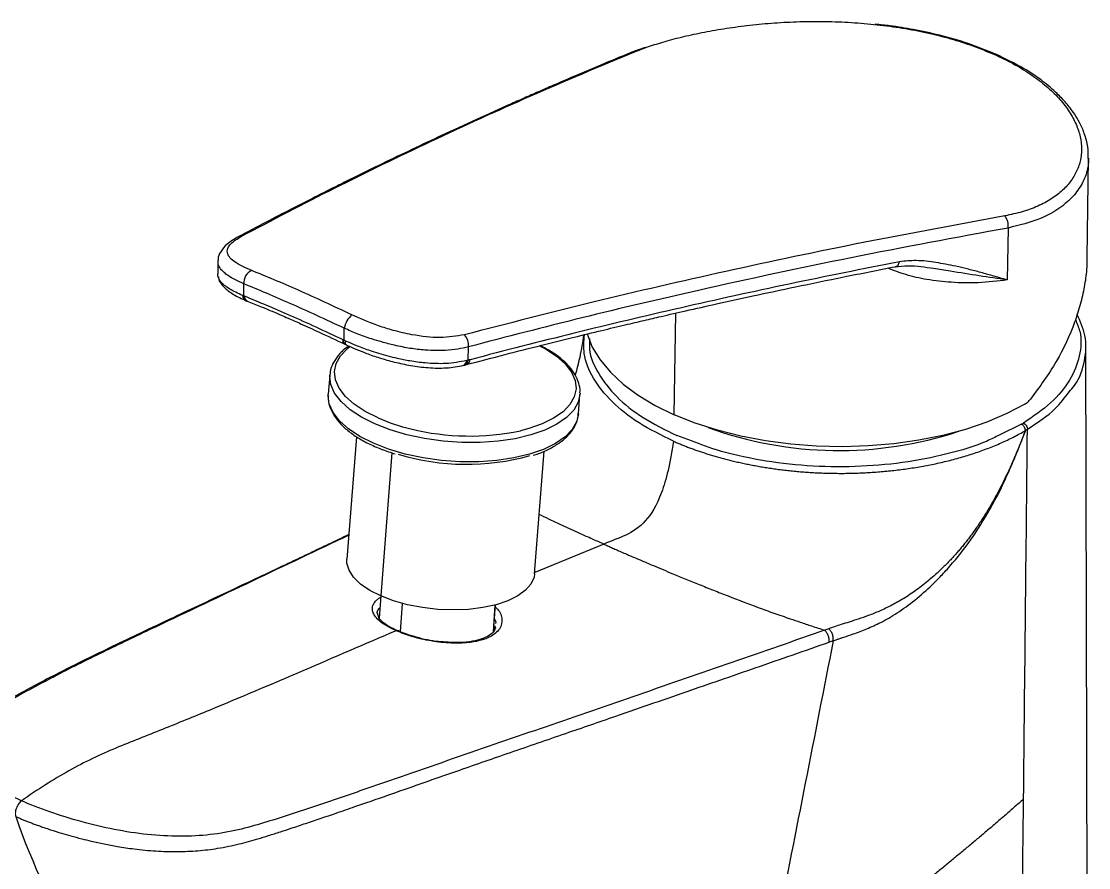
# Model space of a CAD drawing. Header units: millimetres. Extents: x 580 to 1174, y -1119 to -699.
# Drawn here: x 1077.3 to 1128.3, y -792.6 to -752.2 of the extents above; entities that cross this region are included whole.
import ezdxf

# ---------------------------------------------------------------- set-up
doc = ezdxf.new("R2010")
doc.units = ezdxf.units.MM
doc.header["$LTSCALE"] = 0.1
doc.layers.get('0').update_dxf_attribs({"lineweight": 13})

msp = doc.modelspace()

# ---------------------------------------------------------------- linework, layer by layer
at = {"color": 7, "linetype": 'Continuous', "lineweight": 25}
for p, q in [((1107.107, -753.445), (1106.437, -753.682)), ((1106.577, -753.658), (1107.27, -753.399)), ((1128.245, -763.472), (1128.318, -758.732)), ((1124.463, -762.066), (1124.425, -764.546)), ((1086.686, -763.652), (1086.677, -764.261)), ((1086.7, -763.652), (1086.7, -763.609)), ((1087.922, -765.312), (1087.93, -764.735)), ((1088.019, -765.529), (1088.077, -765.552)), ((1088.077, -765.552), (1088.104, -765.563)), ((1108.509, -770.989), (1108.583, -766.128)), ((1092.721, -767.431), (1092.73, -766.854)), ((1092.717, -767.599), (1092.753, -767.617)), ((1092.753, -767.616), (1092.826, -767.651)), ((1098.655, -768.381), (1098.664, -767.743)), ((1128.266, -806.316), (1128.182, -767.741)), ((1098.412, -768.632), (1098.489, -768.613)), ((1098.488, -768.613), (1098.579, -768.588)), ((1092.034, -769.089), (1091.963, -770.01)), ((1103.927, -770.94), (1103.998, -770.019)), ((1125.107, -771.442), (1124.044, -771.959)), ((1125.107, -771.442), (1125.203, -771.384)), ((1093.31, -772.036), (1092.855, -777.893)), ((1109.161, -772.174), (1108.626, -771.98)), ((1095.005, -772.805), (1094.474, -779.646)), ((1101.828, -778.59), (1102.284, -772.724)), ((1105.133, -777.166), (1101.833, -778.53)), ((1094.474, -779.646), (1094.392, -780.708)), ((1095.414, -781.352), (1095.518, -780.007)), ((1099.858, -781.348), (1099.958, -780.072)), ((1099.875, -781.1), (1099.946, -780.075)), ((1094.396, -780.742), (1094.31, -780.473)), ((1099.922, -781.135), (1099.88, -781.329)), ((1099.934, -781.079), (1099.922, -781.135))]:
    msp.add_line(p, q, dxfattribs=at)
at = {"color": 7, "linetype": 'Continuous', "lineweight": 25, "flags": 128}
for points in [[(1092.718, -767.6), (1092.697, -767.582), (1092.68, -767.543), (1092.676, -767.485), (1092.684, -767.413)], [(1092.753, -767.617), (1092.734, -767.6), (1092.717, -767.56), (1092.713, -767.503), (1092.721, -767.431)], [(1104.337, -767.127), (1104.586, -767.754), (1104.96, -768.368), (1105.454, -768.96), (1106.063, -769.524), (1106.78, -770.054), (1107.598, -770.544), (1108.509, -770.989)], [(1094.343, -771.141), (1093.722, -770.829), (1093.197, -770.483), (1092.781, -770.111), (1092.481, -769.722), (1092.306, -769.325), (1092.258, -768.927), (1092.34, -768.539), (1092.549, -768.169), (1092.88, -767.824), (1093.001, -767.728)], [(1092.828, -767.652), (1092.807, -767.634), (1092.791, -767.595), (1092.788, -767.537), (1092.797, -767.465)], [(1102.061, -767.688), (1102.345, -767.841), (1102.869, -768.187), (1103.286, -768.558), (1103.586, -768.947), (1103.761, -769.345), (1103.808, -769.742), (1103.727, -770.131), (1103.518, -770.501), (1103.187, -770.846), (1102.74, -771.156), (1102.189, -771.426), (1101.545, -771.65), (1101.148, -771.752)], [(1092.031, -769.158), (1092.032, -769.132), (1092.034, -769.089)], [(1094.192, -771.426), (1093.549, -771.102), (1093.005, -770.744), (1092.573, -770.359), (1092.263, -769.956), (1092.081, -769.543), (1092.031, -769.158)], [(1104.002, -769.95), (1104.001, -769.976), (1103.998, -770.019)], [(1091.959, -770.079), (1091.96, -770.053), (1091.963, -770.01)], [(1094.121, -772.347), (1093.477, -772.023), (1092.933, -771.665), (1092.501, -771.28), (1092.191, -770.877), (1092.009, -770.465), (1091.959, -770.079)], [(1103.998, -770.019), (1103.916, -770.379), (1103.7, -770.762), (1103.357, -771.119), (1102.894, -771.441), (1102.323, -771.721), (1101.655, -771.953), (1100.906, -772.13), (1100.092, -772.251), (1099.232, -772.311), (1098.345, -772.309), (1097.451, -772.246), (1096.569, -772.123), (1095.72, -771.942), (1094.921, -771.708), (1094.192, -771.426)], [(1125.266, -770.483), (1124.405, -770.934), (1123.457, -771.336), (1122.431, -771.684), (1121.339, -771.975), (1120.191, -772.206), (1119.001, -772.374), (1117.781, -772.477), (1116.543, -772.514), (1115.302, -772.485), (1114.071, -772.391), (1112.863, -772.231), (1111.69, -772.009), (1110.565, -771.726), (1109.501, -771.384), (1108.509, -770.989)], [(1103.927, -770.94), (1103.845, -771.3), (1103.629, -771.684), (1103.285, -772.041), (1102.823, -772.363), (1102.251, -772.642), (1101.583, -772.874), (1100.834, -773.052), (1100.021, -773.172), (1099.161, -773.232), (1098.274, -773.23), (1097.379, -773.167), (1096.498, -773.044), (1095.648, -772.863), (1094.85, -772.629), (1094.121, -772.347)], [(1094.474, -779.646), (1093.944, -779.376), (1093.507, -779.074), (1093.175, -778.751), (1092.957, -778.413), (1092.858, -778.071), (1092.855, -777.893)], [(1101.828, -778.59), (1101.802, -778.75), (1101.656, -779.074), (1101.394, -779.375), (1101.02, -779.645), (1100.547, -779.877), (1099.986, -780.064), (1099.352, -780.202), (1098.664, -780.286), (1097.94, -780.314), (1097.2, -780.286), (1096.463, -780.202), (1095.75, -780.065), (1095.081, -779.878), (1094.474, -779.646)]]:
    msp.add_lwpolyline(points, dxfattribs=at)
at = {"color": 7, "linetype": 'Continuous', "lineweight": 25}
for centre, radius, start, end in [((1106.566, -754.009), 0.351, 88.295, 111.4718), ((1123.823, -753.924), 0.171, 68.8928, 105.9347), ((1123.806, -761.932), 0.671, 348.4368, 41.6991), ((1087.8, -762.793), 0.337, 87.3531, 117.0461), ((1088.545, -764.669), 0.618, 112.935, 186.0526), ((1088.14, -765.281), 0.276, 181.4156, 244.3508), ((1088.194, -765.306), 0.273, 181.257, 244.4804), ((1088.222, -765.318), 0.271, 181.0624, 244.5), ((1093.847, -767.053), 1.134, 132.1326, 169.8814), ((1097.97, -767.645), 0.701, 352.015, 43.2025), ((1098.326, -768.389), 0.257, 289.4384, 357.5163), ((1098.398, -768.372), 0.257, 290.7059, 357.9524), ((1098.488, -768.347), 0.258, 290.417, 357.7922), ((1098.145, -762.324), 9.602, 246.6742, 256.5747), ((1098.727, -760.188), 11.815, 256.2367, 281.8261), ((1116.382, -754.435), 18.263, 249.9878, 288.2558), ((1098.571, -762.064), 11.289, 253.2066, 285.5694), ((1095.251, -781.386), 0.0887, 59.2995, 117.7892)]:
    msp.add_arc(centre, radius, start, end, dxfattribs=at)
for points, knots in [([(1107.27, -753.399), (1107.529, -753.316), (1108.047, -753.148), (1108.95, -752.914), (1109.932, -752.701), (1110.993, -752.517), (1112.118, -752.367), (1113.292, -752.259), (1114.503, -752.197), (1115.735, -752.189), (1116.976, -752.232), (1117.795, -752.311), (1118.205, -752.35)], [0, 0, 0, 0, 0.099773, 0.199577, 0.299427, 0.399332, 0.499299, 0.599329, 0.69942, 0.799568, 0.899765, 1, 1, 1, 1]), ([(1123.88, -753.768), (1123.449, -753.59), (1122.607, -753.242), (1121.261, -752.859), (1119.999, -752.587), (1118.966, -752.416), (1118.352, -752.354), (1118.117, -752.331)], [0, 0, 0, 0, 0.254986, 0.497512, 0.708691, 0.888611, 1, 1, 1, 1]), ([(1118.205, -752.35), (1118.61, -752.401), (1119.421, -752.502), (1120.598, -752.731), (1121.726, -753.015), (1122.799, -753.354), (1123.451, -753.625), (1123.777, -753.76)], [0, 0, 0, 0, 0.199874, 0.399821, 0.59982, 0.799895, 1, 1, 1, 1]), ([(1087.815, -762.457), (1089.3, -761.681), (1092.328, -760.097), (1096.94, -757.872), (1101.712, -755.693), (1104.936, -754.344), (1106.577, -753.658)], [0, 0, 0, 0, 0.2359911, 0.4813213, 0.7359905, 1, 1, 1, 1]), ([(1106.438, -753.682), (1105.955, -753.881), (1105.071, -754.246), (1103.866, -754.756), (1102.9, -755.171), (1102.11, -755.514), (1101.411, -755.821), (1100.399, -756.269), (1099.054, -756.874), (1097.463, -757.606), (1095.96, -758.313), (1094.588, -758.971), (1093.517, -759.494), (1092.686, -759.905), (1092, -760.246), (1091.149, -760.675), (1090.132, -761.194), (1088.947, -761.806), (1088.1, -762.254), (1087.649, -762.492)], [0, 0, 0, 0, 0.077711, 0.142325, 0.193842, 0.232846, 0.269068, 0.305967, 0.395, 0.484375, 0.560208, 0.634911, 0.70306, 0.730781, 0.767034, 0.812082, 0.865926, 0.928566, 1, 1, 1, 1]), ([(1123.777, -753.76), (1124.086, -753.905), (1124.705, -754.195), (1125.516, -754.688), (1126.229, -755.216), (1126.829, -755.776), (1127.31, -756.358), (1127.666, -756.955), (1127.895, -757.557), (1127.993, -758.154), (1127.96, -758.735), (1127.795, -759.289), (1127.502, -759.805), (1127.085, -760.274), (1126.55, -760.685), (1125.903, -761.029), (1125.161, -761.307), (1124.592, -761.426), (1124.307, -761.486)], [0, 0, 0, 0, 0.062688, 0.125366, 0.188021, 0.250659, 0.313275, 0.375865, 0.438431, 0.500966, 0.563466, 0.625928, 0.688351, 0.750735, 0.813084, 0.875404, 0.937706, 1, 1, 1, 1]), ([(1128.301, -758.741), (1128.301, -758.556), (1128.302, -758.162), (1128.139, -757.581), (1127.908, -757.057), (1127.666, -756.652), (1127.444, -756.342), (1127.177, -756.015), (1126.775, -755.59), (1126.115, -755.028), (1125.169, -754.381), (1124.336, -753.982), (1123.885, -753.765)], [0, 0, 0, 0, 0.099846, 0.212889, 0.306138, 0.379661, 0.433553, 0.478717, 0.568477, 0.685399, 0.829306, 1, 1, 1, 1]), ([(1128.31, -758.732), (1128.31, -758.799), (1128.311, -759.128), (1128.159, -759.681), (1127.782, -760.344), (1127.12, -761.02), (1126.083, -761.663), (1125.003, -761.932), (1124.463, -762.066)], [0, 0, 0, 0, 0.04259, 0.2101, 0.369112, 0.519729, 0.759622, 1, 1, 1, 1]), ([(1124.307, -761.486), (1122.052, -761.901), (1117.62, -762.716), (1111.054, -764.103), (1104.704, -765.561), (1100.528, -766.638), (1098.481, -767.166)], [0, 0, 0, 0, 0.264009, 0.518679, 0.764009, 1, 1, 1, 1]), ([(1124.463, -762.066), (1121.965, -762.526), (1117.048, -763.431), (1110.25, -764.892), (1104.149, -766.319), (1100.474, -767.273), (1098.664, -767.743)], [0, 0, 0, 0, 0.292554, 0.575669, 0.791049, 1, 1, 1, 1]), ([(1087.668, -762.482), (1087.476, -762.595), (1087.112, -762.81), (1086.815, -763.18), (1086.687, -763.447), (1086.696, -763.59), (1086.697, -763.609)], [0, 0, 0, 0, 0.3594815, 0.6800656, 0.9568046, 1, 1, 1, 1]), ([(1088.304, -764.101), (1088.011, -763.968), (1087.425, -763.704), (1087.129, -763.346), (1087.131, -763.113), (1087.197, -762.953), (1087.323, -762.761), (1087.622, -762.576), (1087.815, -762.457)], [0, 0, 0, 0, 0.25128, 0.501911, 0.656924, 0.672857, 0.788153, 1, 1, 1, 1]), ([(1087.93, -764.735), (1087.79, -764.672), (1087.498, -764.543), (1087.195, -764.36), (1086.961, -764.182), (1086.792, -763.997), (1086.69, -763.816), (1086.698, -763.696), (1086.7, -763.652)], [0, 0, 0, 0, 0.182388, 0.377989, 0.512222, 0.680511, 0.88285, 1, 1, 1, 1]), ([(1119.273, -763.674), (1117.515, -764.024), (1114.026, -764.718), (1108.84, -765.863), (1103.757, -767.06), (1100.405, -767.928), (1098.746, -768.357)], [0, 0, 0, 0, 0.258299, 0.512749, 0.75881, 1, 1, 1, 1]), ([(1119.05, -763.918), (1119.265, -763.893), (1119.696, -763.844), (1120.296, -763.9), (1120.699, -763.96), (1120.899, -763.991)], [0, 0, 0, 0, 0.333999, 0.66941, 1, 1, 1, 1]), ([(1119.078, -763.908), (1119.098, -763.904), (1119.145, -763.893), (1119.204, -763.838), (1119.25, -763.763), (1119.265, -763.703), (1119.273, -763.674)], [0, 0, 0, 0, 0.220338, 0.505713, 0.767388, 1, 1, 1, 1]), ([(1124.425, -764.546), (1124.188, -764.479), (1123.74, -764.353), (1123.102, -764.173), (1122.521, -764.021), (1121.986, -763.896), (1121.49, -763.793), (1120.863, -763.689), (1120.145, -763.59), (1119.541, -763.648), (1119.273, -763.674)], [0, 0, 0, 0, 0.143663, 0.271666, 0.386787, 0.492843, 0.590077, 0.678591, 0.857004, 1, 1, 1, 1]), ([(1128.236, -763.472), (1128.233, -763.664), (1128.225, -764.129), (1128.118, -764.881), (1127.929, -765.722), (1127.543, -766.917), (1126.841, -768.462), (1125.973, -769.645), (1125.538, -770.238)], [0, 0, 0, 0, 0.084874, 0.205326, 0.326467, 0.449041, 0.723836, 1, 1, 1, 1]), ([(1086.697, -764.386), (1086.693, -764.375), (1086.676, -764.334), (1086.679, -764.292), (1086.682, -764.261)], [0, 0, 0, 0, 0.26659, 1, 1, 1, 1]), ([(1087.864, -765.288), (1087.649, -765.188), (1087.182, -764.972), (1086.873, -764.705), (1086.733, -764.506), (1086.709, -764.427), (1086.697, -764.386)], [0, 0, 0, 0, 0.342412, 0.742444, 0.868391, 1, 1, 1, 1]), ([(1093.086, -766.212), (1092.648, -766.005), (1091.773, -765.591), (1090.534, -765.032), (1089.361, -764.526), (1088.656, -764.242), (1088.304, -764.101)], [0, 0, 0, 0, 0.249955, 0.499999, 0.750044, 1, 1, 1, 1]), ([(1098.579, -768.589), (1099.192, -768.428), (1100.391, -768.113), (1102.102, -767.68), (1103.643, -767.297), (1104.974, -766.974), (1106.093, -766.707), (1107.037, -766.485), (1108.001, -766.261), (1109.149, -765.998), (1110.613, -765.669), (1112.361, -765.287), (1114.391, -764.855), (1116.663, -764.386), (1118.256, -764.074), (1119.079, -763.913)], [0, 0, 0, 0, 0.0892948, 0.1743916, 0.2492902, 0.3139899, 0.3684904, 0.4127915, 0.4519026, 0.5094034, 0.5808434, 0.6662229, 0.7655421, 0.8788012, 1, 1, 1, 1]), ([(1124.425, -764.546), (1123.972, -764.601), (1123.132, -764.702), (1121.812, -764.686), (1120.64, -764.551), (1119.615, -764.33), (1119, -764.094), (1118.715, -763.985)], [0, 0, 0, 0, 0.2661094, 0.4936144, 0.6876043, 0.8551122, 1, 1, 1, 1]), ([(1124.425, -764.546), (1123.983, -764.484), (1123.098, -764.359), (1121.916, -764.161), (1121.166, -764.036), (1120.9, -763.992)], [0, 0, 0, 0, 0.393097, 0.785196, 1, 1, 1, 1]), ([(1086.716, -764.396), (1086.719, -764.439), (1086.73, -764.602), (1086.96, -764.891), (1087.39, -765.244), (1087.828, -765.441), (1088.045, -765.539)], [0, 0, 0, 0, 0.108177, 0.409139, 0.707357, 1, 1, 1, 1]), ([(1092.73, -766.854), (1092.287, -766.647), (1091.406, -766.235), (1090.165, -765.677), (1088.99, -765.168), (1088.285, -764.88), (1087.93, -764.735)], [0, 0, 0, 0, 0.251666, 0.499965, 0.748296, 1, 1, 1, 1]), ([(1087.922, -765.312), (1087.911, -765.307), (1087.892, -765.299), (1087.873, -765.291), (1087.864, -765.288)], [0, 0, 0, 0, 0.559952, 1, 1, 1, 1]), ([(1087.951, -765.323), (1087.945, -765.321), (1087.935, -765.317), (1087.926, -765.313), (1087.922, -765.312)], [0, 0, 0, 0, 0.56, 1, 1, 1, 1]), ([(1092.684, -767.413), (1092.247, -767.207), (1091.38, -766.799), (1090.156, -766.248), (1088.998, -765.747), (1088.301, -765.465), (1087.951, -765.323)], [0, 0, 0, 0, 0.251695, 0.5000431, 0.7483592, 1, 1, 1, 1]), ([(1088.081, -765.553), (1088.294, -765.639), (1088.681, -765.792), (1089.234, -766.023), (1089.674, -766.211), (1090.125, -766.407), (1090.725, -766.672), (1091.619, -767.079), (1092.34, -767.421), (1092.748, -767.614)], [0, 0, 0, 0, 0.1580476, 0.2853456, 0.3818069, 0.4523474, 0.579743, 0.7623081, 1, 1, 1, 1]), ([(1098.481, -767.166), (1098.104, -767.23), (1097.348, -767.359), (1096.131, -767.213), (1095.335, -767.029), (1094.776, -766.871), (1094.085, -766.653), (1093.479, -766.385), (1093.086, -766.212)], [0, 0, 0, 0, 0.241238, 0.483512, 0.638948, 0.655457, 0.776311, 1, 1, 1, 1]), ([(1127.379, -769.896), (1127.468, -769.794), (1127.878, -769.327), (1128.163, -768.408), (1128.242, -767.255), (1127.915, -766.523), (1127.766, -766.189)], [0, 0, 0, 0, 0.089183, 0.409862, 0.730542, 1, 1, 1, 1]), ([(1098.664, -767.743), (1098.499, -767.783), (1098.157, -767.867), (1097.638, -767.918), (1097.109, -767.928), (1096.549, -767.902), (1095.874, -767.821), (1095.177, -767.687), (1094.561, -767.528), (1093.961, -767.343), (1093.353, -767.128), (1092.933, -766.943), (1092.73, -766.854)], [0, 0, 0, 0, 0.10095, 0.208819, 0.281575, 0.37424, 0.486807, 0.605379, 0.702427, 0.777943, 0.893083, 1, 1, 1, 1]), ([(1127.686, -766.439), (1127.763, -766.623), (1128.005, -767.195), (1127.93, -768.185), (1127.472, -769.345), (1126.58, -770.444), (1125.662, -771.071), (1125.203, -771.384)], [0, 0, 0, 0, 0.105575, 0.329181, 0.552787, 0.776394, 1, 1, 1, 1]), ([(1092.721, -767.431), (1092.714, -767.427), (1092.702, -767.421), (1092.689, -767.415), (1092.684, -767.413)], [0, 0, 0, 0, 0.56, 1, 1, 1, 1]), ([(1092.797, -767.465), (1092.783, -767.459), (1092.757, -767.447), (1092.732, -767.436), (1092.721, -767.431)], [0, 0, 0, 0, 0.560048, 1, 1, 1, 1]), ([(1104.167, -767.171), (1104.143, -767.339), (1104.093, -767.691), (1103.996, -768.198), (1103.889, -768.674), (1103.809, -768.954), (1103.771, -769.087)], [0, 0, 0, 0, 0.270932, 0.56701, 0.793327, 1, 1, 1, 1]), ([(1108.465, -772.248), (1107.894, -771.969), (1106.751, -771.409), (1105.469, -770.376), (1104.587, -769.252), (1104.135, -768.16), (1104.187, -767.46), (1104.209, -767.161)], [0, 0, 0, 0, 0.210624, 0.421264, 0.631918, 0.842584, 1, 1, 1, 1]), ([(1104.458, -767.344), (1104.448, -767.514), (1104.417, -768.079), (1104.836, -769.03), (1105.691, -770.136), (1106.948, -771.152), (1108.067, -771.704), (1108.626, -771.98)], [0, 0, 0, 0, 0.097771, 0.323328, 0.548886, 0.774443, 1, 1, 1, 1]), ([(1092.952, -767.702), (1092.937, -767.711), (1092.762, -767.818), (1092.512, -768.06), (1092.226, -768.429), (1092.061, -768.805), (1092.046, -769.057), (1092.039, -769.169)], [0, 0, 0, 0, 0.0233563, 0.2850442, 0.5446357, 0.7977948, 1, 1, 1, 1]), ([(1092.795, -767.637), (1093.121, -767.781), (1093.641, -768.011), (1094.435, -768.28), (1095.145, -768.482), (1095.93, -768.649), (1096.768, -768.753), (1097.642, -768.773), (1098.168, -768.676), (1098.441, -768.625)], [0, 0, 0, 0, 0.177812, 0.284391, 0.402852, 0.533403, 0.676271, 0.83173, 1, 1, 1, 1]), ([(1098.583, -768.4), (1098.259, -768.461), (1097.793, -768.549), (1097.1, -768.548), (1096.529, -768.514), (1095.915, -768.432), (1095.319, -768.314), (1094.824, -768.191), (1094.391, -768.068), (1093.898, -767.909), (1093.36, -767.712), (1092.981, -767.546), (1092.797, -767.465)], [0, 0, 0, 0, 0.195657, 0.280587, 0.36642, 0.487852, 0.584022, 0.65624, 0.728693, 0.795264, 0.900827, 1, 1, 1, 1]), ([(1103.994, -769.939), (1103.997, -769.915), (1104.018, -769.76), (1103.948, -769.467), (1103.784, -769.074), (1103.507, -768.692), (1103.129, -768.325), (1102.664, -767.982), (1102.286, -767.781), (1102.1, -767.682)], [0, 0, 0, 0, 0.027571, 0.183956, 0.341142, 0.50271, 0.668881, 0.837514, 1, 1, 1, 1]), ([(1098.655, -768.381), (1098.641, -768.385), (1098.618, -768.392), (1098.594, -768.398), (1098.583, -768.4)], [0, 0, 0, 0, 0.559656, 1, 1, 1, 1]), ([(1098.746, -768.357), (1098.729, -768.361), (1098.699, -768.37), (1098.668, -768.378), (1098.655, -768.381)], [0, 0, 0, 0, 0.559828, 1, 1, 1, 1]), ([(1125.391, -771.682), (1125.872, -771.364), (1126.699, -770.817), (1127.178, -770.168), (1127.379, -769.896)], [0, 0, 0, 0, 0.580756, 1, 1, 1, 1]), ([(1091.967, -770.09), (1091.964, -770.114), (1091.943, -770.269), (1092.013, -770.563), (1092.177, -770.955), (1092.455, -771.337), (1092.831, -771.704), (1093.308, -772.049), (1093.771, -772.311), (1094.079, -772.452), (1094.179, -772.498)], [0, 0, 0, 0, 0.025354, 0.169164, 0.31371, 0.462285, 0.615094, 0.770167, 0.925632, 1, 1, 1, 1]), ([(1125.266, -770.483), (1125.314, -770.451), (1125.409, -770.388), (1125.495, -770.288), (1125.538, -770.238)], [0, 0, 0, 0, 0.49996, 1, 1, 1, 1]), ([(1101.767, -772.923), (1101.85, -772.898), (1102.148, -772.806), (1102.586, -772.6), (1103.069, -772.308), (1103.455, -771.972), (1103.733, -771.6), (1103.896, -771.239), (1103.911, -771.002), (1103.917, -770.906)], [0, 0, 0, 0, 0.063648, 0.229217, 0.395515, 0.562221, 0.727592, 0.888865, 1, 1, 1, 1]), ([(1125.293, -771.74), (1125.293, -771.73), (1125.292, -771.711), (1125.288, -771.682), (1125.281, -771.656), (1125.273, -771.633), (1125.265, -771.613), (1125.257, -771.597), (1125.25, -771.583), (1125.245, -771.573), (1125.23, -771.549), (1125.202, -771.512), (1125.156, -771.469), (1125.123, -771.451), (1125.107, -771.442)], [0, 0, 0, 0, 0.089467, 0.170423, 0.242867, 0.306793, 0.362201, 0.409086, 0.447447, 0.477283, 0.498592, 0.665719, 0.832851, 1, 1, 1, 1]), ([(1125.202, -771.384), (1125.252, -771.406), (1125.302, -771.451), (1125.372, -771.561), (1125.391, -771.626), (1125.391, -771.682)], [0, 0, 0, 0, 0.5, 0.5, 1, 1, 1, 1]), ([(1108.465, -772.248), (1108.522, -772.274), (1108.639, -772.325), (1108.818, -772.399), (1109.003, -772.474), (1109.193, -772.547), (1109.388, -772.62), (1109.59, -772.692), (1109.796, -772.762), (1110.009, -772.832), (1110.227, -772.9), (1110.45, -772.967), (1110.68, -773.032), (1110.915, -773.095), (1111.155, -773.157), (1111.402, -773.216), (1111.653, -773.274), (1111.911, -773.329), (1112.174, -773.382), (1112.442, -773.432), (1112.716, -773.48), (1112.995, -773.524), (1113.279, -773.566), (1113.568, -773.605), (1113.863, -773.64), (1114.162, -773.672), (1114.466, -773.701), (1114.774, -773.725), (1115.087, -773.746), (1115.404, -773.763), (1115.725, -773.775), (1116.049, -773.783), (1116.377, -773.787), (1116.709, -773.786), (1117.043, -773.78), (1117.381, -773.769), (1117.72, -773.753), (1118.062, -773.732), (1118.406, -773.706), (1118.751, -773.674), (1119.097, -773.637), (1119.444, -773.593), (1119.792, -773.544), (1120.139, -773.489), (1120.486, -773.428), (1120.832, -773.361), (1121.176, -773.288), (1121.519, -773.208), (1121.859, -773.122), (1122.196, -773.029), (1122.531, -772.93), (1122.861, -772.824), (1123.187, -772.712), (1123.507, -772.593), (1123.823, -772.467), (1124.132, -772.335), (1124.434, -772.196), (1124.73, -772.051), (1125.017, -771.899), (1125.201, -771.793), (1125.293, -771.74)], [0, 0, 0, 0, 0.011994, 0.024171, 0.036533, 0.049079, 0.061809, 0.074723, 0.087821, 0.101103, 0.114569, 0.128219, 0.142054, 0.156072, 0.170274, 0.184661, 0.199232, 0.213987, 0.228925, 0.244049, 0.259356, 0.274847, 0.290523, 0.306382, 0.322426, 0.338654, 0.355066, 0.371662, 0.388443, 0.405407, 0.422556, 0.439889, 0.457407, 0.475108, 0.492994, 0.511063, 0.529318, 0.547756, 0.566378, 0.585185, 0.604176, 0.623351, 0.64271, 0.662254, 0.681982, 0.701893, 0.72199, 0.74227, 0.762735, 0.783383, 0.804216, 0.825233, 0.846435, 0.86782, 0.88939, 0.911144, 0.933082, 0.955204, 0.97751, 1, 1, 1, 1]), ([(1124.044, -771.959), (1123.853, -772.056), (1123.124, -772.426), (1121.557, -772.888), (1119.431, -773.311), (1117.161, -773.498), (1114.856, -773.459), (1112.608, -773.184), (1110.664, -772.758), (1109.604, -772.346), (1109.161, -772.174)], [0, 0, 0, 0, 0.050121, 0.19153, 0.33294, 0.47435, 0.615759, 0.757169, 0.898578, 1, 1, 1, 1]), ([(1125.293, -771.74), (1125.253, -771.847), (1125.172, -772.059), (1125.047, -772.374), (1124.921, -772.683), (1124.792, -772.986), (1124.663, -773.282), (1124.532, -773.573), (1124.399, -773.857), (1124.265, -774.134), (1124.129, -774.405), (1123.991, -774.669), (1123.853, -774.926), (1123.713, -775.176), (1123.572, -775.419), (1123.43, -775.655), (1123.287, -775.883), (1123.144, -776.104), (1123, -776.317), (1122.856, -776.523), (1122.712, -776.722), (1122.569, -776.913), (1122.425, -777.097), (1122.283, -777.273), (1122.141, -777.443), (1122, -777.606), (1121.861, -777.762), (1121.722, -777.911), (1121.586, -778.054), (1121.451, -778.191), (1121.16, -778.476), (1120.71, -778.882), (1120.097, -779.36), (1119.495, -779.763), (1118.901, -780.098), (1118.329, -780.369), (1117.793, -780.583), (1117.312, -780.751), (1116.882, -780.888), (1116.506, -781.005), (1116.179, -781.109), (1115.983, -781.179), (1115.892, -781.212)], [0, 0, 0, 0, 0.022146, 0.043965, 0.065456, 0.086619, 0.107453, 0.127958, 0.148133, 0.167977, 0.187489, 0.20667, 0.225518, 0.244033, 0.262216, 0.280067, 0.297587, 0.314776, 0.331632, 0.348158, 0.364352, 0.380216, 0.395751, 0.410959, 0.42584, 0.440397, 0.454628, 0.468533, 0.482113, 0.495368, 0.508297, 0.566945, 0.623099, 0.676772, 0.727962, 0.779165, 0.826175, 0.869152, 0.908066, 0.942885, 0.973551, 1, 1, 1, 1]), ([(1116.103, -781.786), (1116.137, -781.774), (1116.217, -781.746), (1116.346, -781.704), (1116.481, -781.659), (1116.721, -781.58), (1117.127, -781.442), (1117.714, -781.222), (1118.281, -780.963), (1118.765, -780.7), (1119.312, -780.364), (1120.013, -779.853), (1120.658, -779.287), (1121.168, -778.784), (1121.768, -778.148), (1122.6, -777.122), (1123.545, -775.658), (1124.177, -774.427), (1124.587, -773.517), (1124.82, -772.969), (1125.019, -772.472), (1125.178, -772.054), (1125.258, -771.836), (1125.293, -771.74)], [0, 0, 0, 0, 0.009449, 0.022519, 0.036081, 0.047511, 0.089593, 0.149668, 0.209971, 0.244943, 0.281734, 0.359512, 0.438133, 0.464113, 0.5082, 0.616934, 0.725462, 0.842718, 0.878812, 0.914891, 0.955784, 0.980577, 1, 1, 1, 1]), ([(1125.293, -771.74), (1125.312, -771.729), (1125.345, -771.709), (1125.377, -771.69), (1125.391, -771.682)], [0, 0, 0, 0, 0.585147, 1, 1, 1, 1]), ([(1094.179, -772.498), (1094.291, -772.546), (1094.601, -772.679), (1094.944, -772.789), (1095.163, -772.86)], [0, 0, 0, 0, 0.362699, 1, 1, 1, 1]), ([(1108.465, -772.248), (1108.389, -772.774), (1108.303, -773.236), (1108.113, -774.049), (1108.007, -774.401), (1107.667, -775.317), (1107.407, -775.744), (1106.546, -776.686), (1105.865, -776.864), (1105.133, -777.166)], [0, 0, 0, 0, 0.125, 0.125, 0.25, 0.25, 0.5, 0.5, 1, 1, 1, 1]), ([(1105.133, -777.166), (1104.896, -777.063), (1104.472, -776.877), (1103.924, -776.629), (1103.467, -776.419), (1103.001, -776.203), (1102.522, -775.979), (1102.2, -775.823), (1102.049, -775.749)], [0, 0, 0, 0, 0.206333, 0.369438, 0.506841, 0.643451, 0.832064, 1, 1, 1, 1]), ([(1092.947, -776.712), (1092.858, -776.755), (1092.457, -776.946), (1091.755, -777.281), (1090.835, -777.718), (1089.361, -778.418), (1087.263, -779.406), (1084.95, -780.491), (1083.055, -781.385), (1081.665, -782.047), (1080.305, -782.706), (1079.049, -783.335), (1077.906, -783.933), (1076.966, -784.442), (1076.25, -784.845), (1075.722, -785.164), (1075.267, -785.459), (1074.785, -785.831), (1074.341, -786.298), (1074.055, -786.844), (1073.935, -787.308), (1074.023, -787.569), (1074.04, -787.619)], [0, 0, 0, 0, 0.012802, 0.057799, 0.101185, 0.145226, 0.270022, 0.402871, 0.477514, 0.542125, 0.602438, 0.673577, 0.725158, 0.772164, 0.814071, 0.833135, 0.855553, 0.886794, 0.916223, 0.950845, 0.99048, 1, 1, 1, 1]), ([(1092.944, -776.744), (1089.864, -778.205), (1086.386, -779.855), (1082.505, -781.695), (1081.314, -782.267), (1080.133, -782.848), (1078.965, -783.439), (1077.82, -784.045), (1076.693, -784.663), (1075.618, -785.294), (1074.818, -785.922), (1074.442, -786.544), (1074.402, -787.127), (1074.66, -787.701), (1075.239, -788.276), (1076.118, -788.866), (1076.908, -789.243), (1077.303, -789.431)], [0, 0, 0, 0, 0.378544, 0.427364, 0.476183, 0.524998, 0.573805, 0.622607, 0.671383, 0.719961, 0.768095, 0.806431, 0.844821, 0.883321, 0.922135, 0.961089, 1, 1, 1, 1]), ([(1105.133, -777.166), (1105.191, -777.192), (1105.314, -777.247), (1105.511, -777.335), (1105.731, -777.432), (1105.974, -777.538), (1106.383, -777.715), (1106.896, -777.935), (1107.628, -778.245), (1108.533, -778.624), (1109.493, -779.017), (1110.38, -779.371), (1111.314, -779.739), (1112.279, -780.107), (1113.145, -780.42), (1113.658, -780.6), (1114.077, -780.744), (1114.549, -780.904), (1115.098, -781.087), (1115.488, -781.214), (1115.695, -781.282)], [0, 0, 0, 0, 0.019278, 0.040723, 0.064338, 0.090128, 0.118098, 0.192669, 0.247344, 0.33742, 0.457921, 0.520647, 0.585462, 0.715908, 0.783575, 0.818545, 0.853524, 0.895901, 0.944731, 1, 1, 1, 1]), ([(1095.21, -781.307), (1094.988, -781.197), (1094.538, -780.972), (1094.213, -780.657), (1094.083, -780.406), (1094.061, -780.225), (1094.104, -780.055), (1094.205, -779.907), (1094.329, -779.788), (1094.43, -779.724), (1094.47, -779.699)], [0, 0, 0, 0, 0.214425, 0.433728, 0.543748, 0.655105, 0.756514, 0.857625, 0.943677, 1, 1, 1, 1]), ([(1094.31, -780.473), (1094.31, -780.472), (1094.289, -780.407), (1094.346, -780.317), (1094.41, -780.231), (1094.431, -780.205)], [0, 0, 0, 0, 0.006457, 0.687907, 1, 1, 1, 1]), ([(1099.949, -780.186), (1099.962, -780.197), (1100.159, -780.355), (1100.308, -780.731), (1100.227, -781.226), (1099.799, -781.574), (1099.261, -781.779), (1098.642, -781.895), (1097.825, -781.916), (1096.887, -781.814), (1095.962, -781.603), (1095.454, -781.403), (1095.21, -781.307)], [0, 0, 0, 0, 0.008809, 0.132066, 0.270833, 0.394656, 0.470829, 0.560184, 0.66558, 0.780107, 0.89425, 1, 1, 1, 1]), ([(1095.337, -781.327), (1095.178, -781.254), (1094.861, -781.109), (1094.535, -780.893), (1094.427, -780.756), (1094.375, -780.69)], [0, 0, 0, 0, 0.345464, 0.685671, 1, 1, 1, 1]), ([(1099.962, -781.128), (1099.944, -781.195), (1099.907, -781.338), (1099.679, -781.531), (1099.33, -781.699), (1098.843, -781.824), (1098.192, -781.894), (1097.656, -781.857), (1097.361, -781.836)], [0, 0, 0, 0, 0.145326, 0.310659, 0.462871, 0.607847, 0.78465, 1, 1, 1, 1]), ([(1099.906, -780.741), (1099.911, -780.749), (1099.95, -780.807), (1099.981, -780.884), (1099.964, -780.946), (1099.96, -780.959)], [0, 0, 0, 0, 0.102933, 0.804576, 1, 1, 1, 1]), ([(1115.892, -781.212), (1115.859, -781.223), (1115.794, -781.246), (1115.728, -781.27), (1115.695, -781.282)], [0, 0, 0, 0, 0.499496, 1, 1, 1, 1]), ([(1116.103, -781.786), (1116.109, -781.74), (1116.11, -781.689), (1116.098, -781.581), (1116.085, -781.525), (1116.046, -781.418), (1116.02, -781.368), (1115.96, -781.279), (1115.926, -781.241), (1115.892, -781.212)], [0, 0, 0, 0, 0.25, 0.25, 0.5, 0.5, 0.75, 0.75, 1, 1, 1, 1]), ([(1115.695, -781.282), (1112.74, -782.31), (1109.771, -783.338), (1105.33, -784.873), (1103.852, -785.382), (1100.897, -786.398), (1099.419, -786.905), (1096.462, -787.929), (1094.984, -788.447), (1092.729, -789.22), (1091.971, -789.477), (1090.821, -789.86), (1090.436, -789.987), (1089.661, -790.241), (1089.272, -790.366), (1088.478, -790.605), (1088.073, -790.719), (1087.229, -790.913), (1086.787, -790.993), (1085.859, -791.101), (1085.371, -791.127), (1084.363, -791.124), (1083.845, -791.095), (1082.795, -790.985), (1082.265, -790.904), (1081.204, -790.695), (1080.673, -790.569), (1079.639, -790.284), (1079.136, -790.127), (1078.177, -789.793), (1077.721, -789.616), (1077.303, -789.431)], [0, 0, 0, 0, 0.25, 0.25, 0.375, 0.375, 0.5, 0.5, 0.625, 0.625, 0.6875, 0.6875, 0.71875, 0.71875, 0.75, 0.75, 0.78125, 0.78125, 0.8125, 0.8125, 0.84375, 0.84375, 0.875, 0.875, 0.90625, 0.90625, 0.9375, 0.9375, 0.96875, 0.96875, 1, 1, 1, 1]), ([(1095.21, -781.307), (1092.233, -782.576), (1089.256, -783.881), (1085.525, -785.417), (1084.778, -785.72), (1083.661, -786.168), (1083.289, -786.315), (1082.546, -786.611), (1082.175, -786.76), (1081.432, -787.073), (1081.061, -787.237), (1080.315, -787.593), (1079.942, -787.786), (1078.816, -788.413), (1078.061, -788.898), (1077.303, -789.431)], [0, 0, 0, 0, 0.5, 0.5, 0.625, 0.625, 0.6875, 0.6875, 0.75, 0.75, 0.8125, 0.8125, 0.875, 0.875, 1, 1, 1, 1]), ([(1096.02, -781.565), (1095.936, -781.541), (1095.654, -781.463), (1095.417, -781.361), (1095.252, -781.289)], [0, 0, 0, 0, 0.300544, 1, 1, 1, 1]), ([(1097.361, -781.836), (1097.361, -781.836), (1097.019, -781.822), (1096.535, -781.719), (1096.117, -781.594), (1096.02, -781.565)], [0, 0, 0, 0, 0.0009734, 0.7676702, 1, 1, 1, 1]), ([(1115.906, -781.853), (1115.913, -781.803), (1115.913, -781.747), (1115.897, -781.635), (1115.882, -781.578), (1115.841, -781.473), (1115.814, -781.425), (1115.757, -781.343), (1115.726, -781.309), (1115.695, -781.282)], [0, 0, 0, 0, 0.25, 0.25, 0.5, 0.5, 0.75, 0.75, 1, 1, 1, 1]), ([(1077.021, -790.184), (1077.071, -790.206), (1077.173, -790.251), (1077.332, -790.318), (1077.5, -790.386), (1077.677, -790.455), (1077.862, -790.525), (1078.055, -790.596), (1078.257, -790.668), (1078.469, -790.741), (1078.786, -790.846), (1079.181, -790.969), (1079.677, -791.113), (1080.148, -791.239), (1080.887, -791.42), (1081.728, -791.594), (1082.764, -791.749), (1083.726, -791.839), (1084.749, -791.868), (1085.577, -791.833), (1086.212, -791.769), (1086.882, -791.673), (1087.687, -791.506), (1088.478, -791.286), (1089.129, -791.087), (1089.661, -790.917), (1090.255, -790.721), (1091.145, -790.423), (1092.164, -790.08), (1093.066, -789.769), (1094.022, -789.438), (1095.19, -789.03), (1096.731, -788.489), (1098.554, -787.853), (1100.745, -787.095), (1103.232, -786.24), (1106.121, -785.244), (1109.745, -783.99), (1113.148, -782.812), (1115.332, -782.053), (1115.906, -781.853)], [0, 0, 0, 0, 0.003692, 0.007509, 0.011449, 0.015512, 0.0197, 0.02401, 0.028445, 0.033005, 0.037689, 0.048731, 0.057666, 0.068057, 0.07698, 0.101294, 0.116676, 0.136686, 0.156831, 0.17688, 0.187017, 0.197054, 0.220635, 0.242702, 0.255921, 0.27079, 0.284487, 0.303212, 0.342363, 0.367064, 0.377316, 0.421211, 0.464239, 0.50641, 0.574311, 0.648277, 0.715338, 0.816752, 0.951804, 1, 1, 1, 1]), ([(1125.205, -789.35), (1125.063, -789.475), (1124.781, -789.725), (1124.352, -790.098), (1123.921, -790.47), (1123.487, -790.84), (1123.05, -791.209), (1122.611, -791.577), (1122.171, -791.944), (1121.728, -792.31), (1121.284, -792.675), (1120.245, -793.526), (1118.598, -794.855), (1117.094, -796.06), (1116.342, -796.663)], [0, 0, 0, 0, 0.050002, 0.100004, 0.150006, 0.20001, 0.250015, 0.300021, 0.350028, 0.400034, 0.450041, 0.500048, 0.750054, 1, 1, 1, 1]), ([(1077.303, -789.431), (1077.26, -789.461), (1077.213, -789.507), (1077.123, -789.628), (1077.081, -789.703), (1077.022, -789.861), (1077.005, -789.942), (1076.997, -790.082), (1077.005, -790.14), (1077.021, -790.184)], [0, 0, 0, 0, 0.25, 0.25, 0.5, 0.5, 0.75, 0.75, 1, 1, 1, 1])]:
    msp.add_open_spline(points, degree=3, knots=knots, dxfattribs=at)
for points in [[(1125.205, -789.35), (1125.268, -783.441), (1125.33, -777.551), (1125.391, -771.682)], [(1116.103, -781.786), (1115.217, -786.319), (1114.327, -790.849), (1113.43, -795.377)], [(1116.103, -781.786), (1116.038, -781.808), (1115.972, -781.831), (1115.906, -781.853)], [(1124.979, -809.95), (1125.056, -803.057), (1125.132, -796.19), (1125.205, -789.35)], [(1077.021, -790.184), (1077.83, -792.5), (1078.817, -794.591), (1079.981, -796.456)]]:
    msp.add_open_spline(points, degree=3, dxfattribs=at)

doc.saveas('drawing.dxf')
